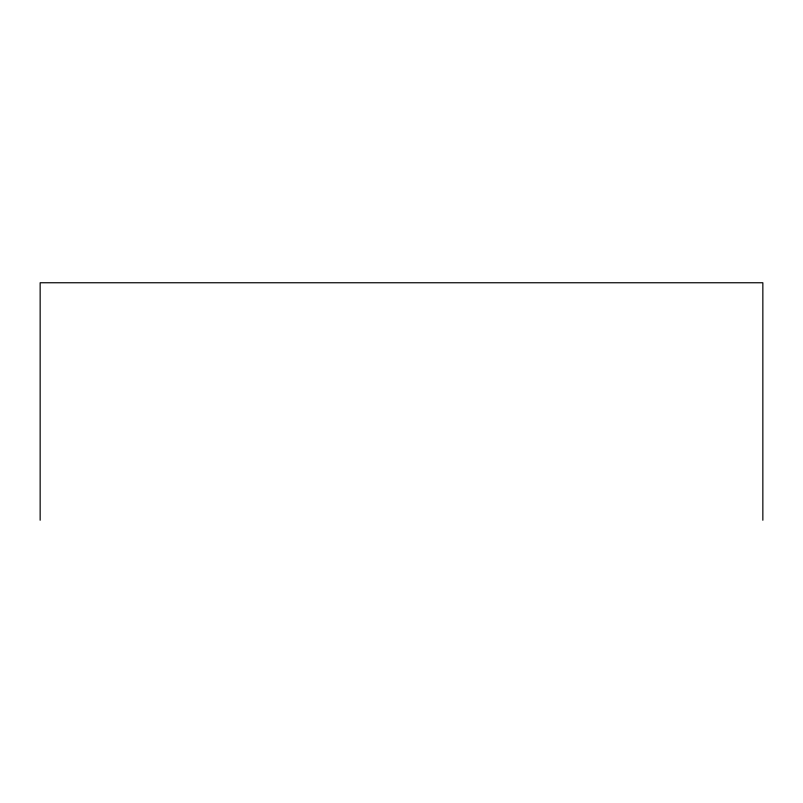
<?xml version="1.0" encoding="UTF-8"?>
<svg xmlns="http://www.w3.org/2000/svg" width="803" height="803" viewBox="0 0 803 803"><rect width="100%" height="100%" fill="white"/><g stroke="black" fill="none" stroke-linecap="round" stroke-linejoin="round"><path stroke-width="1.2" d="M762.85 520.244L762.85 282.756L40.15 282.756L40.15 520.244"/></g></svg>
